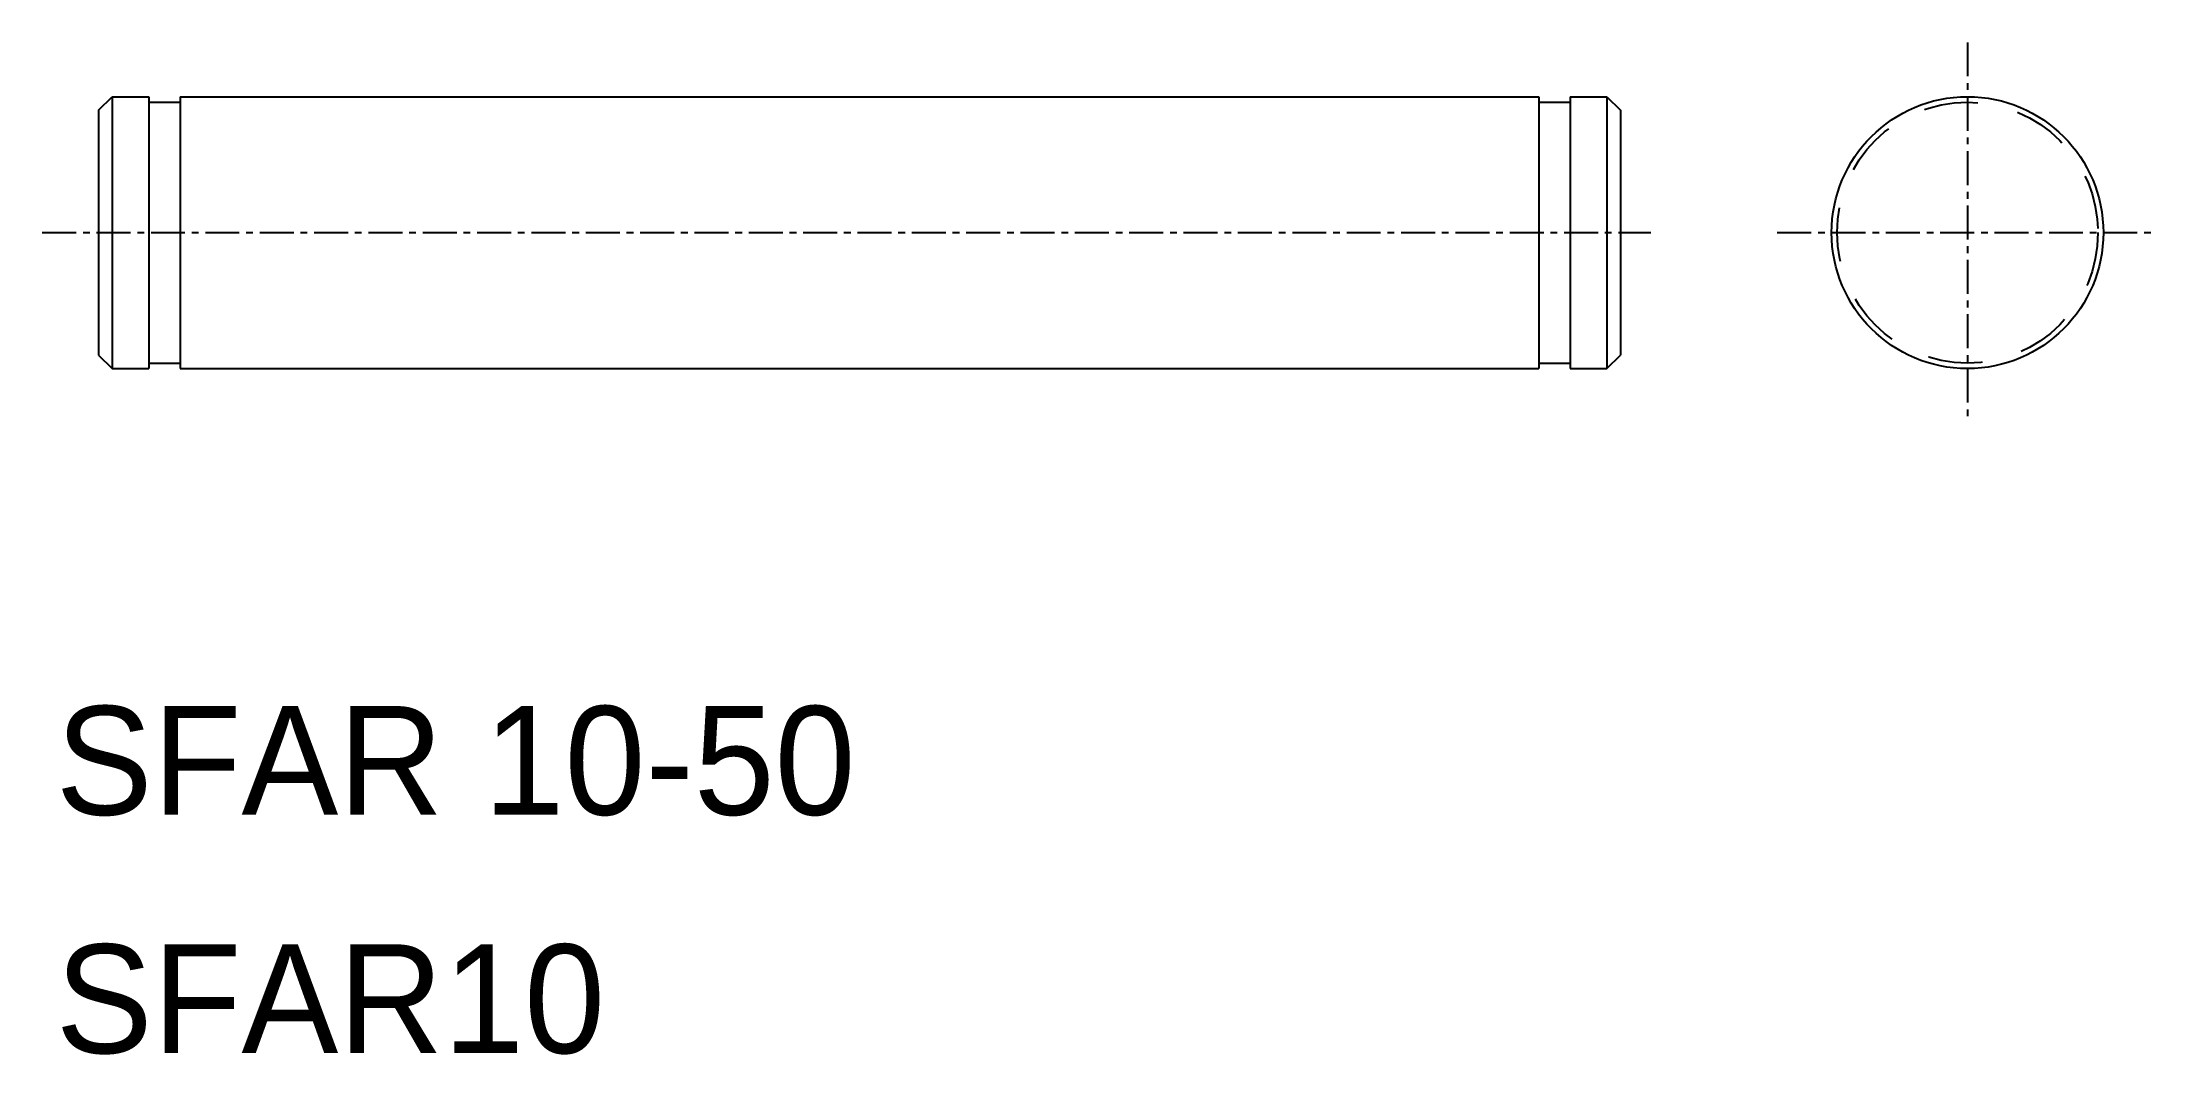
# Model space of a CAD drawing. Extents: x 262.9 to 340.7, y 67.5 to 104.7.
import ezdxf

# ---------------------------------------------------------------- set-up
doc = ezdxf.new("R2010")
doc.units = 0
doc.linetypes.add('CENTER', pattern=[2, 1.25, -0.25, 0.25, -0.25])
doc.linetypes.add('DASHED', pattern=[3.5, 2, -1.5])
doc.layers.get('0').update_dxf_attribs({"linetype": 'CONTINUOUS'})
doc.layers.add('CENTER', color=1, linetype='CENTER')

msp = doc.modelspace()

# ---------------------------------------------------------------- linework, layer by layer
at = {"color": 7, "linetype": 'CONTINUOUS'}
for p, q in [((264.963, 102.196), (265.463, 102.696)), ((264.963, 102.196), (264.963, 93.196)), ((265.463, 102.696), (265.463, 92.696)), ((265.463, 102.696), (266.813, 102.696)), ((266.813, 102.696), (266.813, 92.696)), ((266.813, 102.496), (267.963, 102.496)), ((267.963, 102.696), (317.963, 102.696)), ((267.963, 102.696), (267.963, 92.696)), ((317.963, 102.696), (317.963, 92.696)), ((317.963, 102.496), (319.113, 102.496)), ((319.113, 102.696), (319.113, 92.696)), ((319.113, 102.696), (320.463, 102.696)), ((320.463, 102.696), (320.463, 92.696)), ((320.463, 102.696), (320.963, 102.196)), ((320.963, 102.196), (320.963, 93.196)), ((264.963, 93.196), (265.463, 92.696)), ((265.463, 92.696), (266.813, 92.696)), ((266.813, 92.896), (267.963, 92.896)), ((267.963, 92.696), (317.963, 92.696)), ((317.963, 92.896), (319.113, 92.896)), ((319.113, 92.696), (320.463, 92.696)), ((320.463, 92.696), (320.963, 93.196))]:
    msp.add_line(p, q, dxfattribs=at)
for p, q in [((320.963, 99.946), (320.963, 99.946)), ((320.963, 97.696), (320.963, 97.696))]:
    msp.add_line(p, q)
msp.add_circle((333.734, 97.696), 5, dxfattribs=at)
at = {"color": 3, "linetype": 'DASHED'}
msp.add_circle((333.734, 97.696), 4.8, dxfattribs=at)
at = {"layer": 'CENTER', "color": 1, "linetype": 'CENTER'}
for p, q in [((333.734, 104.696), (333.734, 90.696)), ((262.89, 97.696), (322.083, 97.696)), ((326.734, 97.696), (340.734, 97.696))]:
    msp.add_line(p, q, dxfattribs=at)

# ---------------------------------------------------------------- texts
at = {"color": 7, "linetype": 'CONTINUOUS'}
for s, p in [('SFAR 10-50', (263.382, 76.285)), ('SFAR10', (263.382, 67.52))]:
    msp.add_text(s, height=4, dxfattribs=at).set_placement(p)

doc.saveas('drawing.dxf')
